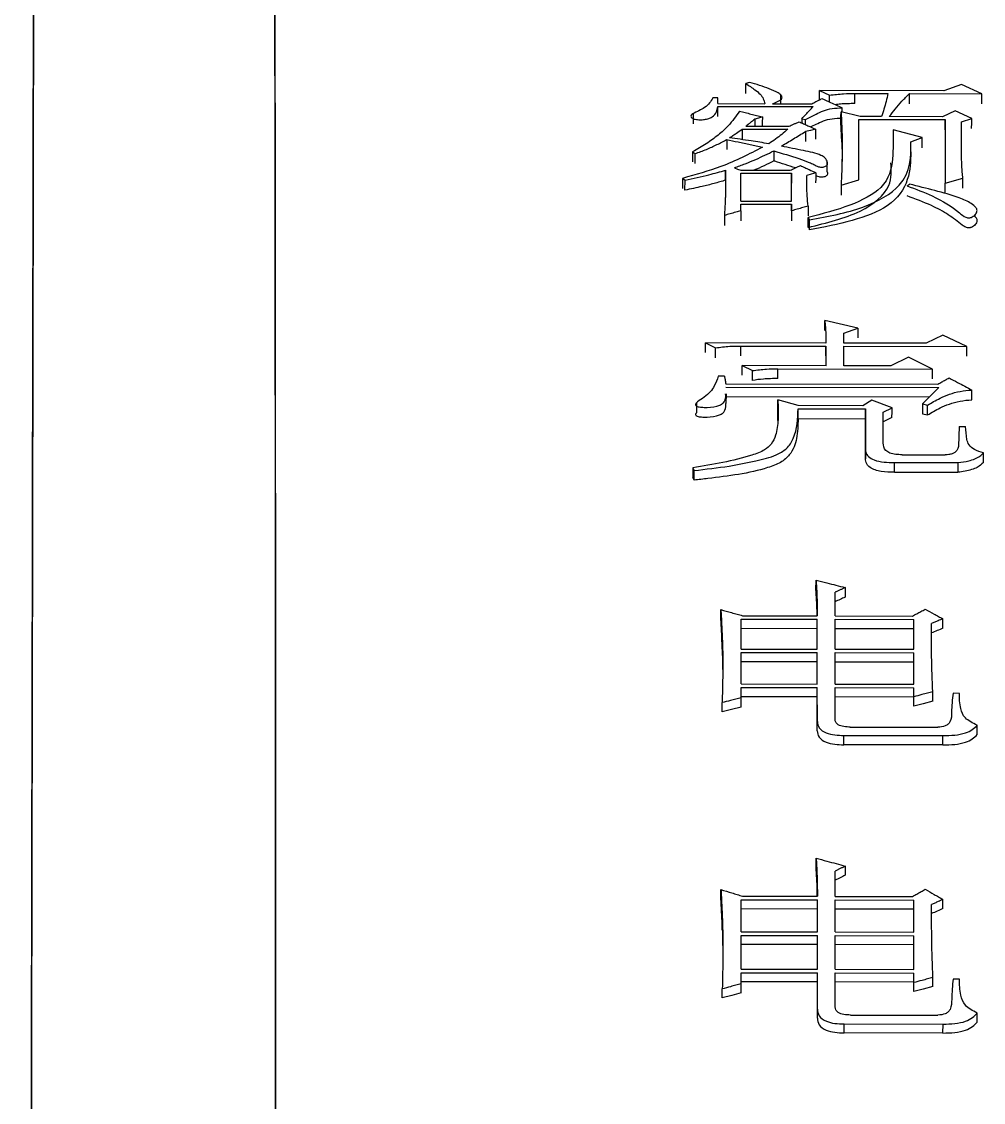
# Model space of a CAD drawing. Header units: millimetres. Extents: x 2301 to 4250, y 838 to 2217.
# Drawn here: x 2700.96 to 2709.16, y 1998.05 to 2007.26 of the extents above; entities that cross this region are included whole.
import ezdxf

# ---------------------------------------------------------------- set-up
doc = ezdxf.new("R2010")
doc.units = ezdxf.units.MM

msp = doc.modelspace()

# ---------------------------------------------------------------- linework, layer by layer
at = {"color": 7, "linetype": 'Continuous', "lineweight": 25}
for p, q in [((2707.1366, 2006.6494), (2707.1368, 2006.7355)), ((2707.1693, 2006.7452), (2707.1368, 2006.7355)), ((2707.4349, 2006.5636), (2707.4351, 2006.6391)), ((2707.7641, 2006.5959), (2707.7643, 2006.6757)), ((2707.7643, 2006.6757), (2707.8509, 2006.6364)), ((2708.8244, 2006.6738), (2707.7643, 2006.6757)), ((2707.8507, 2006.5776), (2707.8509, 2006.6364)), ((2708.067, 2006.5641), (2708.0672, 2006.6507)), ((2708.0672, 2006.6507), (2708.3485, 2006.6502)), ((2708.5321, 2006.5638), (2708.5323, 2006.6498)), ((2708.5323, 2006.6498), (2709.1489, 2006.6487)), ((2708.9758, 2006.7272), (2708.8244, 2006.6738)), ((2709.1489, 2006.6487), (2708.9758, 2006.7272)), ((2706.899, 2006.6137), (2706.8557, 2006.6137)), ((2706.899, 2006.5645), (2706.899, 2006.6137)), ((2706.899, 2006.5645), (2707.2993, 2006.5638)), ((2707.3642, 2006.5637), (2707.6995, 2006.5631)), ((2706.688, 2006.4784), (2706.6878, 2006.3925)), ((2706.8988, 2006.454), (2706.8991, 2006.5399)), ((2706.8991, 2006.5399), (2707.7104, 2006.5384)), ((2708.1107, 2006.4539), (2707.9484, 2006.4937)), ((2707.9591, 2006.491), (2707.9592, 2006.5281)), ((2708.2946, 2006.4535), (2708.1107, 2006.4539)), ((2708.8138, 2006.4526), (2708.3595, 2006.4534)), ((2708.9219, 2006.5017), (2708.8138, 2006.4526)), ((2709.0626, 2006.4373), (2708.9219, 2006.5017)), ((2707.1372, 2006.3715), (2707.505, 2006.3708)), ((2707.2129, 2006.4308), (2707.2127, 2006.3714)), ((2707.6131, 2006.435), (2707.613, 2006.4004)), ((2707.6131, 2006.435), (2707.6456, 2006.43)), ((2707.6455, 2006.3855), (2707.6456, 2006.43)), ((2707.9557, 2006.2368), (2707.9481, 2006.4073)), ((2708.0999, 2006.4292), (2708.8355, 2006.4278)), ((2708.1004, 2005.914), (2708.0999, 2006.4292)), ((2708.8355, 2006.4278), (2708.836, 2005.8874)), ((2708.9761, 2006.4077), (2709.0626, 2006.4373)), ((2708.9764, 2006.1038), (2708.9761, 2006.4077)), ((2707.1048, 2006.3468), (2707.4942, 2006.3461)), ((2707.6457, 2006.3259), (2707.6454, 2006.2402)), ((2708.6409, 2006.2743), (2708.3921, 2006.3394)), ((2708.5436, 2006.2396), (2708.6409, 2006.2743)), ((2706.9751, 2006.2575), (2706.9748, 2006.1719)), ((2708.5434, 2006.154), (2708.5436, 2006.2396)), ((2706.6831, 2006.1531), (2706.6829, 2006.0677)), ((2706.7045, 2006.0526), (2706.7048, 2006.1381)), ((2706.9643, 2005.9116), (2706.9645, 2005.9969)), ((2707.0943, 2005.9967), (2707.5162, 2005.9959)), ((2707.8306, 2005.9836), (2707.8308, 2006.0695)), ((2706.5968, 2005.927), (2706.5965, 2005.8413)), ((2706.6182, 2005.8261), (2706.6185, 2005.9117)), ((2707.0944, 2005.9715), (2707.5271, 2005.9707)), ((2707.0946, 2005.7332), (2707.0944, 2005.9715)), ((2707.5271, 2005.9707), (2707.5268, 2005.8854)), ((2707.5273, 2005.7324), (2707.5271, 2005.9707)), ((2707.949, 2005.8688), (2708.1004, 2005.914)), ((2708.836, 2005.8874), (2708.9874, 2005.9276)), ((2708.8358, 2005.8022), (2708.836, 2005.8874)), ((2707.0946, 2005.7332), (2707.5273, 2005.7324)), ((2707.0947, 2005.6515), (2707.0944, 2005.5666)), ((2707.0946, 2005.7077), (2707.5273, 2005.7069)), ((2707.0947, 2005.6515), (2707.0946, 2005.7077)), ((2707.5273, 2005.7069), (2707.5271, 2005.6219)), ((2707.5274, 2005.6507), (2707.5273, 2005.7069)), ((2707.668, 2005.6913), (2707.6677, 2005.6064)), ((2709.0938, 2005.683), (2709.0938, 2005.6849)), ((2707.668, 2005.5942), (2707.6789, 2005.5736)), ((2709.0935, 2005.5995), (2709.0936, 2005.6213)), ((2708.0907, 2004.6509), (2707.8094, 2004.7151)), ((2707.9718, 2004.6086), (2708.0907, 2004.6509)), ((2706.7925, 2004.4417), (2706.7928, 2004.5255)), ((2706.7928, 2004.5255), (2706.8793, 2004.4826)), ((2707.8204, 2004.5236), (2706.7928, 2004.5255)), ((2707.9718, 2004.5233), (2707.9718, 2004.6086)), ((2708.675, 2004.522), (2707.9718, 2004.5233)), ((2708.8155, 2004.591), (2708.675, 2004.522)), ((2709.0211, 2004.4946), (2708.8155, 2004.591)), ((2706.8791, 2004.3989), (2706.8793, 2004.4826)), ((2707.0954, 2004.4144), (2707.0957, 2004.4982)), ((2707.0957, 2004.4982), (2707.8204, 2004.4969)), ((2707.8204, 2004.4969), (2707.8202, 2004.4131)), ((2707.8205, 2004.3307), (2707.8204, 2004.4969)), ((2707.9719, 2004.4966), (2709.0211, 2004.4946)), ((2707.972, 2004.3304), (2707.9719, 2004.4966)), ((2708.5236, 2004.4046), (2708.3722, 2004.3297)), ((2708.7292, 2004.3021), (2708.5236, 2004.4046)), ((2706.9552, 2004.2407), (2706.9012, 2004.2408)), ((2707.1064, 2004.2485), (2707.1066, 2004.332)), ((2707.1066, 2004.332), (2707.1932, 2004.2888)), ((2707.8205, 2004.3307), (2707.1066, 2004.332)), ((2707.1929, 2004.2053), (2707.1932, 2004.2888)), ((2707.4093, 2004.221), (2707.4095, 2004.3046)), ((2707.4095, 2004.3046), (2708.7292, 2004.3021)), ((2708.3722, 2004.3297), (2707.972, 2004.3304)), ((2706.9661, 2004.1759), (2708.7726, 2004.1726)), ((2706.9661, 2004.1489), (2708.7834, 2004.1455)), ((2706.9705, 2004.0071), (2706.9707, 2004.0908)), ((2708.7003, 2004.0623), (2706.9707, 2004.0655)), ((2709.0645, 2004.04), (2709.0647, 2004.1233)), ((2706.7164, 2004.0136), (2706.7161, 2003.93)), ((2707.4094, 2003.9564), (2707.4097, 2004.0396)), ((2707.5828, 2003.9903), (2707.4097, 2004.0396)), ((2708.1345, 2003.9893), (2707.5828, 2003.9903)), ((2708.2102, 2004.0381), (2708.1345, 2003.9893)), ((2708.3833, 2003.9725), (2708.2102, 2004.0381)), ((2708.3076, 2003.9345), (2708.3833, 2003.9725)), ((2708.6429, 2004.0047), (2708.6427, 2003.9216)), ((2708.6429, 2004.0047), (2708.6862, 2003.9937)), ((2708.6859, 2003.9106), (2708.6862, 2003.9937)), ((2707.4109, 2003.8636), (2707.4094, 2003.9564)), ((2707.5826, 2003.88), (2707.5828, 2003.9631)), ((2707.5826, 2003.88), (2708.1559, 2003.879)), ((2707.5828, 2003.9631), (2708.1562, 2003.9621)), ((2707.5832, 2003.8527), (2707.5834, 2003.9364)), ((2708.1561, 2003.5507), (2708.1559, 2003.879)), ((2708.1562, 2003.9621), (2708.1564, 2003.6334)), ((2708.3831, 2003.8894), (2708.3074, 2003.8515)), ((2708.3078, 2003.6716), (2708.3076, 2003.9345)), ((2708.6427, 2003.9216), (2708.6859, 2003.9106)), ((2708.9567, 2003.8131), (2709.0108, 2003.813)), ((2708.1561, 2003.5507), (2708.1564, 2003.6334)), ((2708.1564, 2003.6211), (2708.1561, 2003.5379)), ((2708.405, 2003.4234), (2708.4053, 2003.5059)), ((2708.4053, 2003.5059), (2708.9461, 2003.5049)), ((2708.4701, 2003.5721), (2708.8379, 2003.5715)), ((2706.6853, 2003.4593), (2706.6851, 2003.3769)), ((2706.6853, 2003.4593), (2706.6962, 2003.4371)), ((2708.405, 2003.4234), (2708.9459, 2003.4224)), ((2706.6959, 2003.3547), (2706.6851, 2003.3768)), ((2707.7349, 2002.4216), (2707.7352, 2002.5028)), ((2707.8976, 2002.1982), (2707.8975, 2002.3994)), ((2707.0971, 2002.1708), (2707.7462, 2002.1696)), ((2707.0973, 2001.9158), (2707.0971, 2002.1708)), ((2707.1079, 2002.1996), (2707.7462, 2002.1984)), ((2707.7463, 2001.9146), (2707.7462, 2002.1696)), ((2707.8976, 2002.1982), (2708.5574, 2002.1969)), ((2707.8976, 2002.1693), (2708.5683, 2002.1681)), ((2707.8977, 2001.9143), (2707.8976, 2002.1693)), ((2708.5684, 2001.9131), (2708.5683, 2002.1681)), ((2707.7459, 2002.0888), (2707.0969, 2002.09)), ((2707.746, 2001.9146), (2707.7459, 2002.0888)), ((2708.568, 2002.0873), (2707.8974, 2002.0885)), ((2708.5681, 2001.9131), (2708.568, 2002.0873)), ((2706.9362, 2001.9167), (2706.9398, 2001.6813)), ((2707.0973, 2001.9158), (2707.7463, 2001.9146)), ((2707.0973, 2001.8867), (2707.7463, 2001.8855)), ((2707.0974, 2001.6178), (2707.0973, 2001.8867)), ((2707.7464, 2001.6166), (2707.7463, 2001.8855)), ((2707.8977, 2001.9143), (2708.5684, 2001.9131)), ((2707.8977, 2001.8852), (2708.5684, 2001.884)), ((2707.8979, 2001.6163), (2707.8977, 2001.8852)), ((2708.5685, 2001.6151), (2708.5684, 2001.884)), ((2707.7461, 2001.8051), (2707.097, 2001.8063)), ((2707.7461, 2001.6166), (2707.7461, 2001.8051)), ((2708.5682, 2001.8036), (2707.8975, 2001.8048)), ((2708.5682, 2001.6151), (2708.5682, 2001.8036)), ((2707.0974, 2001.6178), (2707.7464, 2001.6166)), ((2707.0974, 2001.5884), (2707.7464, 2001.5872)), ((2707.0974, 2001.5002), (2707.0974, 2001.5884)), ((2707.7466, 2001.2982), (2707.7464, 2001.5872)), ((2707.8979, 2001.6163), (2708.5685, 2001.6151)), ((2707.8979, 2001.5869), (2708.5685, 2001.5857)), ((2707.898, 2001.3157), (2707.8979, 2001.5869)), ((2708.5686, 2001.5093), (2708.5685, 2001.5857)), ((2707.7462, 2001.5072), (2707.0974, 2001.5084)), ((2707.7463, 2001.2186), (2707.7462, 2001.5072)), ((2708.5683, 2001.5057), (2707.8976, 2001.5069)), ((2708.5683, 2001.4294), (2708.5686, 2001.5093)), ((2708.5683, 2001.4294), (2708.5683, 2001.5057)), ((2708.958, 2001.538), (2708.9039, 2001.5381)), ((2706.9349, 2001.3794), (2706.9352, 2001.4593)), ((2707.7463, 2001.2186), (2707.7466, 2001.2982)), ((2708.0278, 2001.2503), (2708.7744, 2001.2489)), ((2709.1093, 2001.1865), (2709.1096, 2001.2661)), ((2707.9735, 2001.0997), (2707.9738, 2001.1792)), ((2707.9738, 2001.1792), (2708.8175, 2001.1776)), ((2708.8173, 2001.0981), (2708.8175, 2001.1776)), ((2708.8173, 2001.0981), (2707.9735, 2001.0997)), ((2707.7359, 2000.0551), (2707.7361, 2000.1333)), ((2707.8985, 1999.8076), (2707.8984, 2000.0228)), ((2707.098, 1999.7783), (2707.7471, 1999.7771)), ((2707.0981, 1999.5059), (2707.098, 1999.7783)), ((2707.1088, 1999.8091), (2707.747, 1999.8079)), ((2707.7471, 1999.5047), (2707.7471, 1999.7771)), ((2707.8985, 1999.8076), (2708.5583, 1999.8064)), ((2707.8985, 1999.7768), (2708.5692, 1999.7755)), ((2707.8986, 1999.5044), (2707.8985, 1999.7768)), ((2708.5692, 1999.5032), (2708.5692, 1999.7755)), ((2707.7468, 1999.6994), (2707.0978, 1999.7006)), ((2707.7469, 1999.5047), (2707.7468, 1999.6994)), ((2708.5689, 1999.6979), (2707.8982, 1999.6991)), ((2708.569, 1999.5032), (2708.5689, 1999.6979)), ((2706.9369, 1999.521), (2706.9406, 1999.2534)), ((2707.0981, 1999.5059), (2707.7471, 1999.5047)), ((2707.0981, 1999.4748), (2707.7471, 1999.4736)), ((2707.0982, 1999.1879), (2707.0981, 1999.4748)), ((2707.7472, 1999.1867), (2707.7471, 1999.4736)), ((2707.8986, 1999.5044), (2708.5692, 1999.5032)), ((2707.8986, 1999.4734), (2708.5692, 1999.4721)), ((2707.8986, 1999.1864), (2707.8986, 1999.4734)), ((2708.5693, 1999.1852), (2708.5692, 1999.4721)), ((2707.7469, 1999.3964), (2707.0978, 1999.3976)), ((2707.7469, 1999.1867), (2707.7469, 1999.3964)), ((2708.569, 1999.3949), (2707.8983, 1999.3961)), ((2708.569, 1999.1852), (2708.569, 1999.3949)), ((2707.0982, 1999.1879), (2707.7472, 1999.1867)), ((2707.8986, 1999.1864), (2708.5693, 1999.1852)), ((2707.0982, 1999.1566), (2707.7472, 1999.1554)), ((2707.0982, 1999.0625), (2707.0982, 1999.1566)), ((2707.7473, 1998.8472), (2707.7472, 1999.1554)), ((2707.8986, 1999.1551), (2708.5693, 1999.1538)), ((2707.8987, 1998.8659), (2707.8986, 1999.1551)), ((2708.5693, 1999.0723), (2708.5693, 1999.1538)), ((2708.9588, 1999.103), (2708.9047, 1999.1031)), ((2706.9357, 1998.9421), (2706.9359, 1999.0188)), ((2707.747, 1999.0785), (2707.0982, 1999.0797)), ((2707.747, 1998.7708), (2707.747, 1999.0785)), ((2708.5691, 1999.077), (2707.8984, 1999.0782)), ((2708.5691, 1998.9956), (2708.5691, 1999.077)), ((2708.5691, 1998.9956), (2708.5693, 1999.0723)), ((2707.747, 1998.7708), (2707.7473, 1998.8472)), ((2709.11, 1998.7367), (2709.1103, 1998.8131)), ((2707.9742, 1998.6441), (2707.9744, 1998.7204)), ((2707.9744, 1998.7204), (2708.8182, 1998.7188)), ((2708.0285, 1998.7962), (2708.7751, 1998.7948)), ((2708.8179, 1998.6425), (2708.8182, 1998.7188)), ((2708.8179, 1998.6425), (2707.9742, 1998.6441))]:
    msp.add_line(p, q, dxfattribs=at)
at = {"color": 7, "linetype": 'Continuous', "lineweight": 25, "flags": 128}
for points in [[(2709.1487, 2006.5626), (2709.1488, 2006.6106), (2709.1489, 2006.6487)], [(2707.9481, 2006.4078), (2707.9483, 2006.4556), (2707.9484, 2006.4937)], [(2707.2778, 2006.4505), (2707.2453, 2006.4406), (2707.2129, 2006.4308)], [(2707.2778, 2006.4505), (2707.2776, 2006.4021), (2707.2775, 2006.3713)], [(2708.8352, 2006.342), (2708.8354, 2006.3898), (2708.8355, 2006.4278)], [(2709.0624, 2006.351), (2709.0625, 2006.3993), (2709.0626, 2006.4373)], [(2707.1048, 2006.3468), (2707.1047, 2006.2985), (2707.1046, 2006.2611)], [(2707.7322, 2006.3456), (2707.6889, 2006.3358), (2707.6457, 2006.3259)], [(2707.7322, 2006.3456), (2707.7321, 2006.2973), (2707.732, 2006.2599)], [(2708.6407, 2006.1887), (2708.6408, 2006.2364), (2708.6409, 2006.2743)], [(2706.6831, 2006.1531), (2706.694, 2006.1456), (2706.7048, 2006.1381)], [(2707.3755, 2006.1619), (2707.3754, 2006.1368), (2707.3754, 2006.1116), (2707.3752, 2006.0759)], [(2707.0402, 2006.0169), (2707.0673, 2006.0068), (2707.0943, 2005.9967)], [(2706.5968, 2005.9269), (2706.6076, 2005.9193), (2706.6185, 2005.9117)], [(2707.7326, 2005.9753), (2707.6947, 2005.9628), (2707.6569, 2005.9502)], [(2707.7326, 2005.9753), (2707.7324, 2005.9273), (2707.7323, 2005.89)], [(2708.9872, 2005.8423), (2708.9873, 2005.8899), (2708.9874, 2005.9276)], [(2707.949, 2005.8688), (2707.9489, 2005.8208), (2707.9488, 2005.7836)], [(2708.5115, 2005.8626), (2708.517, 2005.8665), (2708.5251, 2005.8721), (2708.5331, 2005.8778)], [(2707.5274, 2005.6507), (2707.5272, 2005.603), (2707.5271, 2005.5658)], [(2706.9541, 2005.6109), (2706.954, 2005.5631), (2706.9538, 2005.526)], [(2707.6678, 2005.5093), (2707.6679, 2005.5436), (2707.668, 2005.5689), (2707.668, 2005.5942)], [(2707.6786, 2005.4888), (2707.6787, 2005.5231), (2707.6788, 2005.5484), (2707.6789, 2005.5736)], [(2707.8092, 2004.6312), (2707.8093, 2004.6781), (2707.8094, 2004.7151)], [(2708.0907, 2004.6509), (2708.0906, 2004.6039), (2708.0905, 2004.567)], [(2709.0209, 2004.4109), (2709.021, 2004.4578), (2709.0211, 2004.4946)], [(2708.729, 2004.2186), (2708.7291, 2004.2654), (2708.7292, 2004.3021)], [(2708.3831, 2003.8894), (2708.3832, 2003.936), (2708.3833, 2003.9725)], [(2708.1559, 2003.879), (2708.156, 2003.9255), (2708.1562, 2003.9621)], [(2709.1622, 2003.5048), (2709.1622, 2003.5279), (2709.1623, 2003.551), (2709.1624, 2003.5874)], [(2706.6959, 2003.3547), (2706.696, 2003.3887), (2706.6961, 2003.4129), (2706.6962, 2003.4371)], [(2707.984, 2002.4394), (2707.9839, 2002.394), (2707.9838, 2002.3583)], [(2706.9238, 2002.171), (2706.9239, 2002.2163), (2706.924, 2002.2518)], [(2707.7459, 2002.0888), (2707.7461, 2002.134), (2707.7462, 2002.1696)], [(2708.568, 2002.0873), (2708.5682, 2002.1325), (2708.5683, 2002.1681)], [(2708.8168, 2002.0926), (2708.817, 2002.1378), (2708.8171, 2002.1734)], [(2707.7461, 2001.8051), (2707.7462, 2001.8501), (2707.7463, 2001.8855)], [(2708.5682, 2001.8036), (2708.5683, 2001.8486), (2708.5684, 2001.884)], [(2707.7462, 2001.5072), (2707.7463, 2001.552), (2707.7464, 2001.5872)], [(2708.5683, 2001.5057), (2708.5684, 2001.5505), (2708.5685, 2001.5857)], [(2707.0972, 2001.4203), (2707.0973, 2001.4651), (2707.0974, 2001.5002)], [(2708.7306, 2001.4702), (2708.7307, 2001.515), (2708.7308, 2001.5501)], [(2707.0972, 2001.4203), (2707.0161, 2001.3999), (2706.9349, 2001.3794)], [(2708.7306, 2001.4702), (2708.6495, 2001.4498), (2708.5683, 2001.4294)], [(2707.985, 2000.0655), (2707.9848, 2000.0218), (2707.9847, 1999.9875)], [(2706.9247, 1999.7871), (2706.9248, 1999.8306), (2706.9249, 1999.8649)], [(2707.7468, 1999.6994), (2707.7469, 1999.7429), (2707.7471, 1999.7771)], [(2708.5689, 1999.6979), (2708.5691, 1999.7414), (2708.5692, 1999.7755)], [(2708.8177, 1999.7036), (2708.8179, 1999.7471), (2708.818, 1999.7813)], [(2707.7469, 1999.3964), (2707.747, 1999.4396), (2707.7471, 1999.4736)], [(2708.569, 1999.3949), (2708.5691, 1999.4381), (2708.5692, 1999.4721)], [(2707.747, 1999.0785), (2707.7471, 1999.1215), (2707.7472, 1999.1554)], [(2708.5691, 1999.077), (2708.5692, 1999.12), (2708.5693, 1999.1538)], [(2708.7313, 1999.0391), (2708.7315, 1999.0821), (2708.7316, 1999.1159)], [(2707.0979, 1998.9857), (2707.0981, 1999.0287), (2707.0982, 1999.0625)], [(2708.7313, 1999.0391), (2708.6502, 1999.0174), (2708.5691, 1998.9956)], [(2707.0979, 1998.9857), (2707.0168, 1998.9639), (2706.9357, 1998.9421)]]:
    msp.add_lwpolyline(points, dxfattribs=at)
at = {"color": 7, "linetype": 'Continuous', "lineweight": 25}
for points in [[(2701.0827, 2017.7357), (2701.0826, 2017.6553), (2701.0823, 2017.4947), (2701.0791, 2015.8476), (2701.0741, 2013.1963), (2701.0671, 2009.4787), (2701.0583, 2004.7765), (2701.0477, 1999.1516), (2701.0355, 1992.6889), (2701.022, 1985.4825), (2701.0072, 1977.6395), (2700.9915, 1969.2719), (2700.975, 1960.5153), (2700.9637, 1954.4731), (2700.958, 1951.452)], [(2700.9661, 1955.7581), (2700.9709, 1958.3443), (2700.9807, 1963.5167), (2700.9947, 1970.9748), (2701.0081, 1978.0983), (2701.0207, 1984.7869), (2701.0323, 1990.964), (2701.0428, 1996.5544), (2701.0521, 2001.4915), (2701.0601, 2005.7145), (2701.0666, 2009.1782), (2701.0716, 2011.8199), (2701.0751, 2013.6869), (2701.0761, 2014.2033), (2701.0766, 2014.4616)]]:
    msp.add_open_spline(points, degree=3, dxfattribs=at)
for points, knots in [([(2703.1023, 1961.0472), (2703.1029, 1961.5378), (2703.1062, 1963.9925), (2703.1115, 1968.34), (2703.1175, 1973.9471), (2703.1225, 1979.3437), (2703.1266, 1985.0979), (2703.1295, 1991.0495), (2703.1304, 1996.9752), (2703.1292, 2002.2448), (2703.1256, 2006.7713), (2703.1198, 2010.5254), (2703.1129, 2013.115), (2703.1056, 2014.8081), (2703.0985, 2015.8884), (2703.0906, 2016.6148), (2703.0846, 2016.7662), (2703.0816, 2016.8418)], [0, 0, 0, 0, 0.015692, 0.078515, 0.141334, 0.20415, 0.266967, 0.352016, 0.437317, 0.522367, 0.607418, 0.69272, 0.77777, 0.83263, 0.887489, 0.943742, 1, 1, 1, 1]), ([(2703.1008, 1960.8559), (2703.1015, 1961.3941), (2703.1051, 1964.0875), (2703.1116, 1969.4339), (2703.1189, 1976.6501), (2703.1246, 1983.9675), (2703.1276, 1990.1413), (2703.1285, 1995.2451), (2703.1281, 1999.4248), (2703.1261, 2003.6316), (2703.122, 2007.6363), (2703.1153, 2011.1754), (2703.1061, 2013.8491), (2703.0946, 2015.6432), (2703.0851, 2015.9759), (2703.0803, 2016.1423)], [0, 0, 0, 0, 0.017379, 0.086966, 0.17585, 0.265018, 0.353899, 0.419464, 0.485029, 0.550594, 0.638845, 0.727377, 0.81563, 0.907817, 1, 1, 1, 1]), ([(2707.1368, 2006.7355), (2707.1634, 2006.7178), (2707.2069, 2006.6887), (2707.2615, 2006.646), (2707.2884, 2006.6055), (2707.2956, 2006.5777), (2707.2993, 2006.5638)], [0, 0, 0, 0, 0.34464, 0.565757, 0.783533, 1, 1, 1, 1]), ([(2707.3642, 2006.5637), (2707.3815, 2006.5698), (2707.4155, 2006.5819), (2707.45, 2006.6076), (2707.4429, 2006.6359), (2707.4024, 2006.6634), (2707.3136, 2006.7025), (2707.2266, 2006.7282), (2707.1693, 2006.7452)], [0, 0, 0, 0, 0.121651, 0.238643, 0.329835, 0.425878, 0.621221, 1, 1, 1, 1]), ([(2707.8509, 2006.6364), (2707.8906, 2006.6412), (2707.9618, 2006.6498), (2708.0349, 2006.6504), (2708.0672, 2006.6507)], [0, 0, 0, 0, 0.5588348, 1, 1, 1, 1]), ([(2708.3485, 2006.6502), (2708.3433, 2006.6274), (2708.3333, 2006.5832), (2708.3148, 2006.5177), (2708.3013, 2006.4749), (2708.2946, 2006.4535)], [0, 0, 0, 0, 0.347753, 0.673826, 1, 1, 1, 1]), ([(2708.3595, 2006.4534), (2708.3766, 2006.4749), (2708.4116, 2006.519), (2708.4666, 2006.5851), (2708.5104, 2006.6282), (2708.5323, 2006.6498)], [0, 0, 0, 0, 0.32194, 0.6606, 1, 1, 1, 1]), ([(2706.8557, 2006.6137), (2706.838, 2006.584), (2706.8059, 2006.53), (2706.7095, 2006.4932), (2706.668, 2006.4658), (2706.6673, 2006.4527), (2706.6756, 2006.4427), (2706.6882, 2006.4353), (2706.7114, 2006.4287), (2706.7451, 2006.4257), (2706.7851, 2006.4285), (2706.8209, 2006.4372), (2706.8641, 2006.4565), (2706.8894, 2006.4938), (2706.8959, 2006.5246), (2706.8991, 2006.5399)], [0, 0, 0, 0, 0.230957, 0.41792, 0.453924, 0.487897, 0.511171, 0.535166, 0.56028, 0.61217, 0.662892, 0.713404, 0.762519, 0.88154, 1, 1, 1, 1]), ([(2707.6995, 2006.5631), (2707.7112, 2006.569), (2707.7314, 2006.5793), (2707.7603, 2006.594), (2707.7774, 2006.6027), (2707.786, 2006.6071)], [0, 0, 0, 0, 0.4048358, 0.7024179, 1, 1, 1, 1]), ([(2707.786, 2006.6071), (2707.8107, 2006.5958), (2707.852, 2006.5771), (2707.9097, 2006.5507), (2707.9427, 2006.5357), (2707.9592, 2006.5281)], [0, 0, 0, 0, 0.42835, 0.714175, 1, 1, 1, 1]), ([(2708.067, 2006.5641), (2708.0258, 2006.5639), (2707.9693, 2006.5635), (2707.9147, 2006.557), (2707.8999, 2006.5552)], [0, 0, 0, 0, 0.729054, 1, 1, 1, 1]), ([(2707.083, 2006.5002), (2707.0536, 2006.4575), (2707.0049, 2006.3869), (2706.9028, 2006.2952), (2706.8018, 2006.221), (2706.7228, 2006.1758), (2706.6831, 2006.1531)], [0, 0, 0, 0, 0.335399, 0.554927, 0.776461, 1, 1, 1, 1]), ([(2707.083, 2006.5002), (2707.0992, 2006.4961), (2707.1317, 2006.4878), (2707.1804, 2006.4753), (2707.2291, 2006.4629), (2707.2615, 2006.4546), (2707.2778, 2006.4505)], [0, 0, 0, 0, 0.25, 0.5, 0.75, 1, 1, 1, 1]), ([(2707.6131, 2006.435), (2707.6274, 2006.4502), (2707.6507, 2006.4751), (2707.6831, 2006.5095), (2707.7013, 2006.5288), (2707.7104, 2006.5384)], [0, 0, 0, 0, 0.439566, 0.719783, 1, 1, 1, 1]), ([(2707.6456, 2006.43), (2707.6755, 2006.4453), (2707.7248, 2006.4704), (2707.7967, 2006.5041), (2707.8725, 2006.5256), (2707.93, 2006.5273), (2707.9592, 2006.5281)], [0, 0, 0, 0, 0.334385, 0.5522024, 0.7732715, 1, 1, 1, 1]), ([(2707.9484, 2006.4937), (2707.951, 2006.4479), (2707.9583, 2006.3221), (2707.9606, 2006.1142), (2707.9529, 2005.9506), (2707.949, 2005.8688)], [0, 0, 0, 0, 0.22247, 0.611088, 1, 1, 1, 1]), ([(2707.2129, 2006.4308), (2707.2039, 2006.4238), (2707.1867, 2006.4103), (2707.1615, 2006.3906), (2707.1453, 2006.3779), (2707.1372, 2006.3715)], [0, 0, 0, 0, 0.357705, 0.678852, 1, 1, 1, 1]), ([(2707.505, 2006.3708), (2707.5174, 2006.3765), (2707.538, 2006.3859), (2707.5668, 2006.399), (2707.5833, 2006.4066), (2707.5915, 2006.4103)], [0, 0, 0, 0, 0.428365, 0.714182, 1, 1, 1, 1]), ([(2707.5915, 2006.4103), (2707.6039, 2006.4046), (2707.6286, 2006.3933), (2707.6755, 2006.3717), (2707.71, 2006.3558), (2707.7322, 2006.3456)], [0, 0, 0, 0, 0.263606, 0.527213, 1, 1, 1, 1]), ([(2707.6889, 2006.3655), (2707.7044, 2006.3734), (2707.7394, 2006.3912), (2707.7965, 2006.4176), (2707.8722, 2006.4391), (2707.9298, 2006.4408), (2707.9589, 2006.4417)], [0, 0, 0, 0, 0.206355, 0.465998, 0.729591, 1, 1, 1, 1]), ([(2706.9967, 2006.2724), (2707.0069, 2006.2791), (2707.0274, 2006.2925), (2707.0638, 2006.3172), (2707.0891, 2006.3355), (2707.1048, 2006.3468)], [0, 0, 0, 0, 0.275387, 0.550784, 1, 1, 1, 1]), ([(2707.3321, 2006.2219), (2707.282, 2006.2305), (2707.1714, 2006.2494), (2707.0585, 2006.2643), (2706.9967, 2006.2724)], [0, 0, 0, 0, 0.453228, 1, 1, 1, 1]), ([(2707.4942, 2006.3461), (2707.4776, 2006.3313), (2707.4451, 2006.3023), (2707.3909, 2006.2609), (2707.3517, 2006.2349), (2707.3321, 2006.2219)], [0, 0, 0, 0, 0.343045, 0.670986, 1, 1, 1, 1]), ([(2707.4403, 2006.2017), (2707.4745, 2006.2225), (2707.543, 2006.2639), (2707.6115, 2006.3053), (2707.6457, 2006.3259)], [0, 0, 0, 0, 0.5, 1, 1, 1, 1]), ([(2708.3921, 2006.3394), (2708.3937, 2006.258), (2708.397, 2006.0954), (2708.3454, 2005.8526), (2708.0302, 2005.6862), (2707.7904, 2005.6252), (2707.668, 2005.5942)], [0, 0, 0, 0, 0.2736561, 0.5467644, 0.7688728, 1, 1, 1, 1]), ([(2707.278, 2006.1921), (2707.1652, 2006.134), (2706.962, 2006.0294), (2706.7092, 2005.9585), (2706.5968, 2005.927)], [0, 0, 0, 0, 0.555355, 1, 1, 1, 1]), ([(2706.7048, 2006.1381), (2706.7372, 2006.1498), (2706.8021, 2006.1734), (2706.8904, 2006.2145), (2706.9468, 2006.2431), (2706.9751, 2006.2575)], [0, 0, 0, 0, 0.332402, 0.665753, 1, 1, 1, 1]), ([(2706.9751, 2006.2575), (2707.007, 2006.2509), (2707.0739, 2006.2373), (2707.1749, 2006.2155), (2707.2436, 2006.1999), (2707.278, 2006.1921)], [0, 0, 0, 0, 0.314066, 0.657008, 1, 1, 1, 1]), ([(2707.3755, 2006.1619), (2707.447, 2006.1404), (2707.5496, 2006.1095), (2707.6635, 2006.0699), (2707.7182, 2006.0458), (2707.7453, 2006.0288), (2707.7721, 2006.0227), (2707.7884, 2006.0224), (2707.8038, 2006.0249), (2707.8172, 2006.0298), (2707.8275, 2006.037), (2707.8341, 2006.0485), (2707.8322, 2006.071), (2707.8207, 2006.0999), (2707.7516, 2006.1388), (2707.6172, 2006.1661), (2707.5026, 2006.1891), (2707.4403, 2006.2017)], [0, 0, 0, 0, 0.226054, 0.324191, 0.373517, 0.422728, 0.437382, 0.45212, 0.465934, 0.480744, 0.496509, 0.51232, 0.543408, 0.615852, 0.662695, 0.816381, 1, 1, 1, 1]), ([(2707.6789, 2005.5736), (2707.8382, 2005.6028), (2708.1486, 2005.6597), (2708.5483, 2005.8977), (2708.5454, 2006.1108), (2708.5436, 2006.2396)], [0, 0, 0, 0, 0.294377, 0.573566, 1, 1, 1, 1]), ([(2707.9557, 2006.2387), (2707.9565, 2006.204), (2707.9581, 2006.1333), (2707.9565, 2006.0609), (2707.9556, 2006.0241)], [0, 0, 0, 0, 0.491016, 1, 1, 1, 1]), ([(2707.0402, 2006.0169), (2707.071, 2006.0285), (2707.1325, 2006.0517), (2707.2473, 2006.0984), (2707.3251, 2006.1369), (2707.3755, 2006.1619)], [0, 0, 0, 0, 0.260614, 0.521277, 1, 1, 1, 1]), ([(2708.5434, 2006.1536), (2708.5417, 2006.0748), (2708.5385, 2005.917), (2708.3942, 2005.6905), (2708.0461, 2005.5584), (2707.8024, 2005.512), (2707.6786, 2005.4885)], [0, 0, 0, 0, 0.271412, 0.543735, 0.768302, 1, 1, 1, 1]), ([(2708.9874, 2005.9276), (2708.9856, 2005.9449), (2708.9819, 2005.9796), (2708.9778, 2006.0383), (2708.9769, 2006.0797), (2708.9764, 2006.1038)], [0, 0, 0, 0, 0.294544, 0.589102, 1, 1, 1, 1]), ([(2706.6185, 2005.9117), (2706.6528, 2005.9191), (2706.7216, 2005.9337), (2706.8384, 2005.9607), (2706.9177, 2005.9835), (2706.9645, 2005.9969)], [0, 0, 0, 0, 0.290709, 0.581454, 1, 1, 1, 1]), ([(2706.9645, 2005.9969), (2706.9647, 2005.9532), (2706.9651, 2005.8674), (2706.9618, 2005.7387), (2706.9566, 2005.6535), (2706.9541, 2005.6109)], [0, 0, 0, 0, 0.341807, 0.670864, 1, 1, 1, 1]), ([(2707.3752, 2006.0759), (2707.3203, 2006.0481), (2707.2636, 2006.0194), (2707.2008, 2005.9942), (2707.1988, 2005.9934)], [0, 0, 0, 0, 0.968576, 1, 1, 1, 1]), ([(2707.56, 2006.0162), (2707.5016, 2006.0355), (2707.4403, 2006.0558), (2707.3781, 2006.0751), (2707.3752, 2006.076)], [0, 0, 0, 0, 0.954488, 1, 1, 1, 1]), ([(2707.5162, 2005.9959), (2707.5286, 2006.0016), (2707.5492, 2006.0112), (2707.578, 2006.0245), (2707.5945, 2006.0322), (2707.6027, 2006.036)], [0, 0, 0, 0, 0.4283645, 0.7141818, 1, 1, 1, 1]), ([(2707.6027, 2006.036), (2707.6151, 2006.0302), (2707.6398, 2006.0187), (2707.6831, 2005.9985), (2707.714, 2005.984), (2707.7326, 2005.9753)], [0, 0, 0, 0, 0.285573, 0.571147, 1, 1, 1, 1]), ([(2707.6678, 2005.509), (2707.8261, 2005.5478), (2708.1332, 2005.6231), (2708.3895, 2005.8455), (2708.3784, 2005.9945), (2708.3735, 2006.0599)], [0, 0, 0, 0, 0.373956, 0.725557, 1, 1, 1, 1]), ([(2706.9643, 2005.9112), (2706.9317, 2005.9016), (2706.8664, 2005.8824), (2706.7501, 2005.8547), (2706.6669, 2005.8367), (2706.6182, 2005.8261)], [0, 0, 0, 0, 0.29378, 0.587582, 1, 1, 1, 1]), ([(2706.9643, 2005.9119), (2706.9643, 2005.9083), (2706.9643, 2005.8968), (2706.964, 2005.8312), (2706.9626, 2005.785), (2706.9617, 2005.7545)], [0, 0, 0, 0, 0.132645, 0.427852, 1, 1, 1, 1]), ([(2707.668, 2005.6913), (2707.6651, 2005.7196), (2707.6592, 2005.777), (2707.6568, 2005.8633), (2707.6569, 2005.9213), (2707.6569, 2005.9502)], [0, 0, 0, 0, 0.326156, 0.663016, 1, 1, 1, 1]), ([(2707.8299, 2005.9831), (2707.8315, 2005.9781), (2707.8342, 2005.9692), (2707.8315, 2005.9569), (2707.8231, 2005.9475), (2707.81, 2005.941), (2707.7939, 2005.9372), (2707.7769, 2005.9365), (2707.7581, 2005.9395), (2707.7445, 2005.9453), (2707.7353, 2005.9494), (2707.7325, 2005.9506)], [0, 0, 0, 0, 0.166626, 0.301495, 0.404106, 0.50693, 0.606836, 0.70309, 0.791599, 0.936021, 1, 1, 1, 1]), ([(2708.5115, 2005.8626), (2708.5848, 2005.8357), (2708.7574, 2005.7722), (2708.9129, 2005.676), (2708.992, 2005.6027), (2709.0247, 2005.5919), (2709.0362, 2005.5904), (2709.0476, 2005.5913), (2709.0619, 2005.5954), (2709.0819, 2005.6066), (2709.1012, 2005.6265), (2709.112, 2005.6532), (2709.0983, 2005.6841), (2709.0487, 2005.723), (2708.9316, 2005.7738), (2708.7488, 2005.8239), (2708.6052, 2005.8598), (2708.5331, 2005.8778)], [0, 0, 0, 0, 0.163724, 0.385243, 0.440265, 0.448911, 0.455118, 0.461359, 0.469623, 0.484502, 0.514449, 0.547101, 0.577937, 0.622931, 0.708315, 0.853647, 1, 1, 1, 1]), ([(2709.0928, 2005.5989), (2709.0941, 2005.5978), (2709.1034, 2005.5898), (2709.1101, 2005.572), (2709.1043, 2005.5456), (2709.0855, 2005.5241), (2709.0635, 2005.5109), (2709.0485, 2005.5063), (2709.0372, 2005.5051), (2709.0247, 2005.5066), (2709.0041, 2005.5133), (2708.9491, 2005.551), (2708.8695, 2005.6192), (2708.7102, 2005.704), (2708.5824, 2005.7509), (2708.5112, 2005.7771)], [0, 0, 0, 0, 0.0077874, 0.0559924, 0.1043522, 0.1659871, 0.1951898, 0.2074682, 0.2198787, 0.2304798, 0.246825, 0.2944673, 0.5104669, 0.7271522, 1, 1, 1, 1]), ([(2707.0947, 2005.6515), (2707.0801, 2005.6473), (2707.0494, 2005.6384), (2707.0025, 2005.6249), (2706.9702, 2005.6155), (2706.9541, 2005.6109)], [0, 0, 0, 0, 0.310621, 0.65531, 1, 1, 1, 1]), ([(2707.668, 2005.6913), (2707.6534, 2005.6871), (2707.6227, 2005.6783), (2707.5758, 2005.6647), (2707.5435, 2005.6554), (2707.5274, 2005.6507)], [0, 0, 0, 0, 0.310621, 0.65531, 1, 1, 1, 1]), ([(2707.8094, 2004.7151), (2707.8116, 2004.6965), (2707.8158, 2004.6592), (2707.8194, 2004.5953), (2707.82, 2004.5501), (2707.8204, 2004.5236)], [0, 0, 0, 0, 0.293251, 0.586525, 1, 1, 1, 1]), ([(2706.8793, 2004.4826), (2706.9191, 2004.4878), (2706.9902, 2004.4972), (2707.0634, 2004.4979), (2707.0957, 2004.4982)], [0, 0, 0, 0, 0.558835, 1, 1, 1, 1]), ([(2706.9012, 2004.2408), (2706.8921, 2004.2129), (2706.8718, 2004.1499), (2706.8077, 2004.0745), (2706.7338, 2004.0325), (2706.713, 2004.0101), (2706.7085, 2004), (2706.7088, 2003.9934), (2706.7138, 2003.9878), (2706.724, 2003.9827), (2706.7465, 2003.9771), (2706.8036, 2003.9732), (2706.8685, 2003.9793), (2706.9237, 2003.9968), (2706.9504, 2004.0159), (2706.9675, 2004.048), (2706.9658, 2004.0737), (2706.9647, 2004.0904)], [0, 0, 0, 0, 0.1707151, 0.3850642, 0.4863711, 0.5197384, 0.5339691, 0.5483607, 0.5579783, 0.5704918, 0.5928592, 0.6384567, 0.759603, 0.8032584, 0.8469118, 0.9004117, 1, 1, 1, 1]), ([(2707.1932, 2004.2888), (2707.2329, 2004.2941), (2707.3041, 2004.3035), (2707.3772, 2004.3042), (2707.4095, 2004.3046)], [0, 0, 0, 0, 0.558835, 1, 1, 1, 1]), ([(2706.9552, 2004.2407), (2706.9568, 2004.2316), (2706.9593, 2004.2162), (2706.963, 2004.1946), (2706.9651, 2004.1821), (2706.9661, 2004.1759)], [0, 0, 0, 0, 0.423761, 0.711881, 1, 1, 1, 1]), ([(2707.4093, 2004.221), (2707.3682, 2004.2204), (2707.2949, 2004.2194), (2707.224, 2004.2096), (2707.1929, 2004.2053)], [0, 0, 0, 0, 0.561085, 1, 1, 1, 1]), ([(2708.7726, 2004.1726), (2708.7843, 2004.1791), (2708.8064, 2004.1913), (2708.8389, 2004.2092), (2708.8596, 2004.2207), (2708.8699, 2004.2264)], [0, 0, 0, 0, 0.362123, 0.681061, 1, 1, 1, 1]), ([(2708.8699, 2004.2264), (2708.894, 2004.2137), (2708.9385, 2004.1901), (2709.0035, 2004.1558), (2709.0443, 2004.1341), (2709.0647, 2004.1233)], [0, 0, 0, 0, 0.371324, 0.685662, 1, 1, 1, 1]), ([(2708.6429, 2004.0047), (2708.659, 2004.0209), (2708.6905, 2004.0525), (2708.7373, 2004.0994), (2708.7681, 2004.1301), (2708.7834, 2004.1455)], [0, 0, 0, 0, 0.343847, 0.671923, 1, 1, 1, 1]), ([(2708.6862, 2003.9937), (2708.7207, 2004.0144), (2708.7778, 2004.0487), (2708.8718, 2004.0882), (2708.9627, 2004.1148), (2709.0305, 2004.1205), (2709.0647, 2004.1233)], [0, 0, 0, 0, 0.333231, 0.552095, 0.774458, 1, 1, 1, 1]), ([(2707.4097, 2004.0396), (2707.4124, 2003.9833), (2707.4171, 2003.8826), (2707.4004, 2003.7556), (2707.3636, 2003.6671), (2707.2954, 2003.6054), (2707.0737, 2003.5246), (2706.8577, 2003.4883), (2706.6853, 2003.4593)], [0, 0, 0, 0, 0.208188, 0.37202, 0.466812, 0.538301, 0.631663, 1, 1, 1, 1]), ([(2706.7169, 2003.9298), (2706.7149, 2003.9278), (2706.711, 2003.9238), (2706.7083, 2003.9169), (2706.7085, 2003.9103), (2706.7135, 2003.9048), (2706.7235, 2003.8997), (2706.7457, 2003.8941), (2706.8021, 2003.89), (2706.866, 2003.8962), (2706.9215, 2003.9127), (2706.947, 2003.9301), (2706.9672, 2003.9619), (2706.9665, 2003.9882), (2706.9659, 2004.0072)], [0, 0, 0, 0, 0.027086, 0.055688, 0.084606, 0.104032, 0.12918, 0.173978, 0.265645, 0.506998, 0.595745, 0.684569, 0.771213, 1, 1, 1, 1]), ([(2708.6859, 2003.9106), (2708.7204, 2003.9313), (2708.7775, 2003.9655), (2708.8716, 2004.0049), (2708.9624, 2004.0315), (2709.0303, 2004.0372), (2709.0644, 2004.04)], [0, 0, 0, 0, 0.333143, 0.55199, 0.774382, 1, 1, 1, 1]), ([(2707.5826, 2003.88), (2707.5816, 2003.8232), (2707.5797, 2003.7187), (2707.534, 2003.5885), (2707.4392, 2003.5023), (2707.2103, 2003.4181), (2706.9488, 2003.3841), (2706.735, 2003.3592), (2706.6959, 2003.3547)], [0, 0, 0, 0, 0.205432, 0.378037, 0.468885, 0.559501, 0.919602, 1, 1, 1, 1]), ([(2706.6962, 2003.4371), (2706.7961, 2003.4486), (2706.9755, 2003.4692), (2707.2088, 2003.5142), (2707.3835, 2003.5575), (2707.4963, 2003.6266), (2707.5762, 2003.7623), (2707.58, 2003.8783), (2707.5828, 2003.9631)], [0, 0, 0, 0, 0.205001, 0.367779, 0.497733, 0.583522, 0.695132, 1, 1, 1, 1]), ([(2708.9567, 2003.8131), (2708.9545, 2003.7683), (2708.9512, 2003.7002), (2708.9511, 2003.6228), (2708.9212, 2003.5905), (2708.8972, 2003.5784), (2708.8677, 2003.5723), (2708.8479, 2003.5717), (2708.8379, 2003.5715)], [0, 0, 0, 0, 0.492007, 0.747358, 0.812484, 0.879738, 0.939348, 1, 1, 1, 1]), ([(2709.1624, 2003.5874), (2709.1357, 2003.5955), (2709.0835, 2003.6114), (2709.0349, 2003.6546), (2709.0152, 2003.7233), (2709.0126, 2003.776), (2709.0108, 2003.813)], [0, 0, 0, 0, 0.195659, 0.382955, 0.567145, 1, 1, 1, 1]), ([(2708.1564, 2003.6334), (2708.1564, 2003.6203), (2708.1564, 2003.5941), (2708.1784, 2003.5551), (2708.2331, 2003.5222), (2708.3153, 2003.5063), (2708.3751, 2003.5061), (2708.4053, 2003.5059)], [0, 0, 0, 0, 0.177785, 0.356958, 0.541697, 0.768829, 1, 1, 1, 1]), ([(2708.4701, 2003.5721), (2708.4518, 2003.5721), (2708.4154, 2003.5719), (2708.3641, 2003.5835), (2708.3137, 2003.6164), (2708.3102, 2003.649), (2708.3078, 2003.6716)], [0, 0, 0, 0, 0.19814, 0.3923, 0.578456, 1, 1, 1, 1]), ([(2708.405, 2003.4234), (2708.3665, 2003.4236), (2708.2911, 2003.4241), (2708.1945, 2003.4546), (2708.1565, 2003.5043), (2708.1563, 2003.5353), (2708.1561, 2003.5507)], [0, 0, 0, 0, 0.294606, 0.577543, 0.790012, 1, 1, 1, 1]), ([(2708.9459, 2003.4224), (2708.9459, 2003.4301), (2708.946, 2003.4455), (2708.946, 2003.473), (2708.9461, 2003.4928), (2708.9461, 2003.5049)], [0, 0, 0, 0, 0.279414, 0.558829, 1, 1, 1, 1]), ([(2709.1622, 2003.5048), (2709.1467, 2003.4902), (2709.1209, 2003.4659), (2709.0621, 2003.4433), (2709.0061, 2003.4297), (2708.966, 2003.4249), (2708.9459, 2003.4224)], [0, 0, 0, 0, 0.328272, 0.548353, 0.772923, 1, 1, 1, 1]), ([(2708.9461, 2003.5049), (2708.9771, 2003.509), (2709.0279, 2003.5156), (2709.0904, 2003.5358), (2709.1346, 2003.5585), (2709.1532, 2003.5778), (2709.1624, 2003.5874)], [0, 0, 0, 0, 0.349141, 0.571236, 0.788179, 1, 1, 1, 1]), ([(2707.7352, 2002.5028), (2707.7379, 2002.4621), (2707.7427, 2002.3913), (2707.7454, 2002.2897), (2707.7459, 2002.2289), (2707.7462, 2002.1984)], [0, 0, 0, 0, 0.402402, 0.701179, 1, 1, 1, 1]), ([(2707.7352, 2002.5028), (2707.7658, 2002.495), (2707.8225, 2002.4805), (2707.9055, 2002.4594), (2707.9578, 2002.4461), (2707.984, 2002.4394)], [0, 0, 0, 0, 0.368853, 0.684427, 1, 1, 1, 1]), ([(2707.7448, 2002.1984), (2707.7446, 2002.2129), (2707.7441, 2002.2574), (2707.741, 2002.3318), (2707.737, 2002.3916), (2707.7349, 2002.4216)], [0, 0, 0, 0, 0.193049, 0.596479, 1, 1, 1, 1]), ([(2707.984, 2002.4394), (2707.9768, 2002.4361), (2707.9624, 2002.4294), (2707.9407, 2002.4194), (2707.9191, 2002.4094), (2707.9047, 2002.4028), (2707.8975, 2002.3994)], [0, 0, 0, 0, 0.25, 0.5, 0.75, 1, 1, 1, 1]), ([(2707.9838, 2002.3583), (2707.9693, 2002.3516), (2707.9405, 2002.3383), (2707.9117, 2002.325), (2707.8972, 2002.3184)], [0, 0, 0, 0, 0.499999, 1, 1, 1, 1]), ([(2706.924, 2002.2518), (2706.9262, 2002.2114), (2706.9329, 2002.0902), (2706.9411, 2001.8977), (2706.9405, 2001.6739), (2706.937, 2001.5308), (2706.9352, 2001.4593)], [0, 0, 0, 0, 0.154598, 0.463805, 0.731869, 1, 1, 1, 1]), ([(2706.924, 2002.2518), (2706.9547, 2002.2431), (2707.0006, 2002.2301), (2707.062, 2002.2127), (2707.0926, 2002.204), (2707.1079, 2002.1996)], [0, 0, 0, 0, 0.5, 0.75, 1, 1, 1, 1]), ([(2708.5574, 2002.1969), (2708.5698, 2002.2035), (2708.594, 2002.2164), (2708.63, 2002.2355), (2708.6537, 2002.2481), (2708.6656, 2002.2544)], [0, 0, 0, 0, 0.342692, 0.671346, 1, 1, 1, 1]), ([(2708.6656, 2002.2544), (2708.6908, 2002.2409), (2708.7287, 2002.2206), (2708.7792, 2002.1936), (2708.8044, 2002.1801), (2708.8171, 2002.1734)], [0, 0, 0, 0, 0.4999999, 0.7499999, 1, 1, 1, 1]), ([(2706.9356, 2001.9153), (2706.9352, 2001.9311), (2706.9331, 2002.0168), (2706.928, 2002.1017), (2706.9238, 2002.171)], [0, 0, 0, 0, 0.1842929, 1, 1, 1, 1]), ([(2708.8171, 2002.1734), (2708.8034, 2002.1677), (2708.7804, 2002.1582), (2708.748, 2002.1448), (2708.7291, 2002.137), (2708.7197, 2002.1331)], [0, 0, 0, 0, 0.419954, 0.709977, 1, 1, 1, 1]), ([(2708.7308, 2001.5501), (2708.7268, 2001.6509), (2708.721, 2001.799), (2708.7202, 2001.9929), (2708.7199, 2002.0864), (2708.7197, 2002.1331)], [0, 0, 0, 0, 0.515258, 0.757627, 1, 1, 1, 1]), ([(2708.8168, 2002.0926), (2708.8006, 2002.0859), (2708.7682, 2002.0725), (2708.7357, 2002.0591), (2708.7195, 2002.0524)], [0, 0, 0, 0, 0.499999, 1, 1, 1, 1]), ([(2707.0974, 2001.5002), (2707.0821, 2001.4963), (2707.0514, 2001.4886), (2706.9973, 2001.4749), (2706.9586, 2001.4652), (2706.9352, 2001.4593)], [0, 0, 0, 0, 0.283865, 0.567729, 1, 1, 1, 1]), ([(2708.7308, 2001.5501), (2708.7155, 2001.5463), (2708.6848, 2001.5385), (2708.6307, 2001.5249), (2708.592, 2001.5152), (2708.5686, 2001.5093)], [0, 0, 0, 0, 0.283865, 0.567729, 1, 1, 1, 1]), ([(2708.9039, 2001.5381), (2708.898, 2001.4851), (2708.8891, 2001.4046), (2708.8921, 2001.3139), (2708.8635, 2001.2748), (2708.83, 2001.2549), (2708.7961, 2001.2513), (2708.7744, 2001.2489)], [0, 0, 0, 0, 0.493108, 0.749094, 0.814101, 0.880835, 1, 1, 1, 1]), ([(2709.1096, 2001.2661), (2709.0714, 2001.285), (2708.9966, 2001.322), (2708.9595, 2001.4244), (2708.9586, 2001.4949), (2708.958, 2001.538)], [0, 0, 0, 0, 0.287877, 0.565058, 1, 1, 1, 1]), ([(2707.7466, 2001.2982), (2707.7486, 2001.2795), (2707.7528, 2001.2417), (2707.8144, 2001.1981), (2707.8952, 2001.1813), (2707.9474, 2001.1799), (2707.9738, 2001.1792)], [0, 0, 0, 0, 0.266734, 0.54095, 0.768753, 1, 1, 1, 1]), ([(2708.0278, 2001.2503), (2708.009, 2001.2509), (2707.9721, 2001.252), (2707.9241, 2001.2662), (2707.9002, 2001.2911), (2707.8987, 2001.3076), (2707.898, 2001.3157)], [0, 0, 0, 0, 0.293264, 0.577264, 0.790624, 1, 1, 1, 1]), ([(2707.7463, 2001.2186), (2707.7484, 2001.1999), (2707.7525, 2001.1621), (2707.8141, 2001.1186), (2707.8949, 2001.1018), (2707.9472, 2001.1004), (2707.9735, 2001.0997)], [0, 0, 0, 0, 0.266553, 0.540722, 0.76862, 1, 1, 1, 1]), ([(2708.8175, 2001.1776), (2708.8856, 2001.1795), (2708.9797, 2001.1821), (2709.0707, 2001.2281), (2709.0967, 2001.2535), (2709.1096, 2001.2661)], [0, 0, 0, 0, 0.57016, 0.787713, 1, 1, 1, 1]), ([(2708.8173, 2001.0981), (2708.8854, 2001.1), (2708.9795, 2001.1026), (2709.0705, 2001.1485), (2709.0965, 2001.1739), (2709.1093, 2001.1865)], [0, 0, 0, 0, 0.57032, 0.787829, 1, 1, 1, 1]), ([(2707.7361, 2000.1333), (2707.7389, 2000.0898), (2707.7437, 2000.014), (2707.7463, 1999.9055), (2707.7468, 1999.8404), (2707.747, 1999.8079)], [0, 0, 0, 0, 0.402401, 0.701179, 1, 1, 1, 1]), ([(2707.7361, 2000.1333), (2707.7667, 2000.1249), (2707.8235, 2000.1095), (2707.9064, 2000.0869), (2707.9588, 2000.0726), (2707.985, 2000.0655)], [0, 0, 0, 0, 0.368853, 0.684427, 1, 1, 1, 1]), ([(2707.7458, 1999.8079), (2707.7456, 1999.8262), (2707.7452, 1999.8767), (2707.742, 1999.9591), (2707.7379, 2000.0231), (2707.7359, 2000.0551)], [0, 0, 0, 0, 0.221234, 0.610574, 1, 1, 1, 1]), ([(2707.985, 2000.0655), (2707.9777, 2000.0619), (2707.9633, 2000.0548), (2707.9417, 2000.0441), (2707.9201, 2000.0335), (2707.9056, 2000.0263), (2707.8984, 2000.0228)], [0, 0, 0, 0, 0.25, 0.5000001, 0.7500001, 1, 1, 1, 1]), ([(2707.9847, 1999.9875), (2707.9703, 1999.9804), (2707.9414, 1999.9661), (2707.9126, 1999.9519), (2707.8982, 1999.9448)], [0, 0, 0, 0, 0.499999, 1, 1, 1, 1]), ([(2706.9249, 1999.8649), (2706.9271, 1999.8217), (2706.9338, 1999.6922), (2706.9419, 1999.4865), (2706.9413, 1999.2476), (2706.9377, 1999.0951), (2706.9359, 1999.0188)], [0, 0, 0, 0, 0.154598, 0.463805, 0.731869, 1, 1, 1, 1]), ([(2706.9249, 1999.8649), (2706.9556, 1999.8556), (2707.0016, 1999.8416), (2707.0629, 1999.823), (2707.0935, 1999.8137), (2707.1088, 1999.8091)], [0, 0, 0, 0, 0.5, 0.75, 1, 1, 1, 1]), ([(2708.5583, 1999.8064), (2708.5707, 1999.8134), (2708.5949, 1999.8272), (2708.631, 1999.8476), (2708.6547, 1999.8611), (2708.6665, 1999.8678)], [0, 0, 0, 0, 0.342692, 0.671346, 1, 1, 1, 1]), ([(2708.6665, 1999.8678), (2708.6917, 1999.8534), (2708.7296, 1999.8318), (2708.7801, 1999.8029), (2708.8053, 1999.7885), (2708.818, 1999.7813)], [0, 0, 0, 0, 0.5, 0.75, 1, 1, 1, 1]), ([(2706.9364, 1999.5193), (2706.936, 1999.5344), (2706.9339, 1999.6241), (2706.9289, 1999.7131), (2706.9247, 1999.7871)], [0, 0, 0, 0, 0.168032, 1, 1, 1, 1]), ([(2708.818, 1999.7813), (2708.8043, 1999.7752), (2708.7813, 1999.7651), (2708.7489, 1999.7507), (2708.73, 1999.7424), (2708.7206, 1999.7382)], [0, 0, 0, 0, 0.419954, 0.709977, 1, 1, 1, 1]), ([(2708.7316, 1999.1159), (2708.7276, 1999.2234), (2708.7218, 1999.3814), (2708.7211, 1999.5884), (2708.7208, 1999.6883), (2708.7206, 1999.7382)], [0, 0, 0, 0, 0.515258, 0.757627, 1, 1, 1, 1]), ([(2708.8177, 1999.7036), (2708.8015, 1999.6964), (2708.769, 1999.6821), (2708.7366, 1999.6678), (2708.7204, 1999.6606)], [0, 0, 0, 0, 0.499999, 1, 1, 1, 1]), ([(2708.7316, 1999.1159), (2708.7162, 1999.1118), (2708.6855, 1999.1036), (2708.6314, 1999.089), (2708.5927, 1999.0786), (2708.5693, 1999.0723)], [0, 0, 0, 0, 0.283865, 0.567729, 1, 1, 1, 1]), ([(2708.9047, 1999.1031), (2708.8988, 1999.0466), (2708.8898, 1998.9608), (2708.8928, 1998.8641), (2708.8643, 1998.8224), (2708.8308, 1998.8012), (2708.7969, 1998.7973), (2708.7751, 1998.7948)], [0, 0, 0, 0, 0.493122, 0.748949, 0.813909, 0.880596, 1, 1, 1, 1]), ([(2709.1103, 1998.8131), (2709.0721, 1998.8332), (2708.9973, 1998.8727), (2708.9603, 1998.9818), (2708.9593, 1999.057), (2708.9588, 1999.103)], [0, 0, 0, 0, 0.287877, 0.565058, 1, 1, 1, 1]), ([(2707.0982, 1999.0625), (2707.0828, 1999.0583), (2707.0521, 1999.0501), (2706.998, 1999.0355), (2706.9593, 1999.0251), (2706.9359, 1999.0188)], [0, 0, 0, 0, 0.283865, 0.567729, 1, 1, 1, 1]), ([(2707.7473, 1998.8472), (2707.7493, 1998.8273), (2707.7535, 1998.7869), (2707.8151, 1998.7405), (2707.8959, 1998.7226), (2707.9481, 1998.7211), (2707.9744, 1998.7204)], [0, 0, 0, 0, 0.266734, 0.54095, 0.768753, 1, 1, 1, 1]), ([(2708.0285, 1998.7962), (2708.0097, 1998.7968), (2707.9728, 1998.798), (2707.9248, 1998.8131), (2707.9009, 1998.8396), (2707.8994, 1998.8572), (2707.8987, 1998.8659)], [0, 0, 0, 0, 0.293264, 0.577264, 0.790624, 1, 1, 1, 1]), ([(2708.8182, 1998.7188), (2708.8863, 1998.7208), (2708.9804, 1998.7236), (2709.0714, 1998.7726), (2709.0974, 1998.7997), (2709.1103, 1998.8131)], [0, 0, 0, 0, 0.57016, 0.787713, 1, 1, 1, 1]), ([(2707.747, 1998.7708), (2707.7491, 1998.7509), (2707.7532, 1998.7106), (2707.8148, 1998.6642), (2707.8956, 1998.6463), (2707.9479, 1998.6448), (2707.9742, 1998.6441)], [0, 0, 0, 0, 0.266554, 0.540722, 0.76862, 1, 1, 1, 1]), ([(2708.8179, 1998.6425), (2708.8861, 1998.6445), (2708.9801, 1998.6473), (2709.0712, 1998.6962), (2709.0972, 1998.7234), (2709.11, 1998.7367)], [0, 0, 0, 0, 0.57032, 0.787829, 1, 1, 1, 1])]:
    msp.add_open_spline(points, degree=3, knots=knots, dxfattribs=at)

doc.saveas('drawing.dxf')
